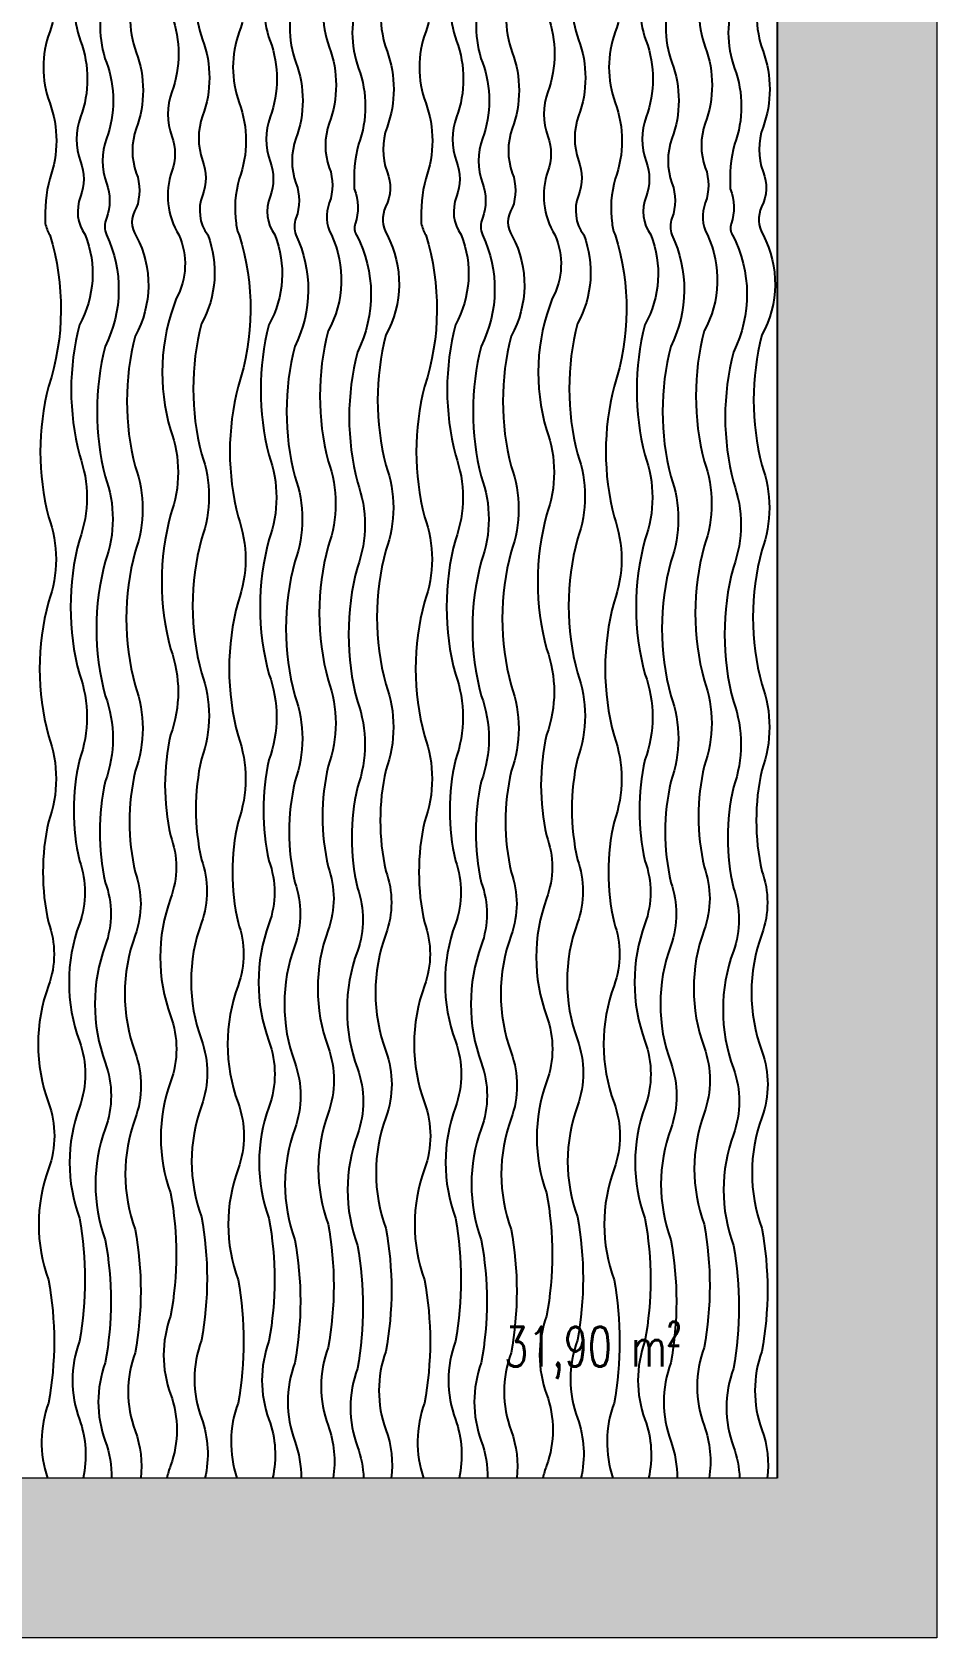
# Model space of a CAD drawing. Header units: metres. Extents: x -442 to 316, y -503 to 125.
# Drawn here: x -20.5 to -18.232, y -20.13 to -16.108 of the extents above; entities that cross this region are included whole.
import ezdxf

# ---------------------------------------------------------------- set-up
doc = ezdxf.new("R2010")
doc.units = ezdxf.units.M
doc.layers.add('FLOATING-WINDOWS', color=2, linetype='Continuous', plot=False)
for name, color, linetype in [('popis', 6, 'Continuous'), ('SRAFA', 251, 'Continuous'), ('ZDIVO', 1, 'Continuous')]:
    doc.layers.add(name, color=color, linetype=linetype)
doc.styles.add('ROMANS', font='romans.shx', dxfattribs={"width": 0.7})

msp = doc.modelspace()

# ---------------------------------------------------------------- hatches: boundary and pattern name
at = {"layer": 'SRAFA', "linetype": 'Continuous', "lineweight": 0}
msp.add_hatch(color=256, dxfattribs=at).paths.add_polyline_path([(-23.53234, -7.535777), (-23.53234, -7.935777), (-25.180584, -7.935777), (-25.180584, -8.035777), (-23.53234, -8.035777), (-23.53234, -8.635777), (-23.53234, -10.315777), (-24.13234, -10.315777), (-24.13234, -10.615777), (-18.63234, -10.615777), (-18.63234, -19.730238), (-22.28234, -19.730238), (-23.176403, -16.659124), (-23.560907, -16.769383), (-22.583758, -20.130238), (-18.23234, -20.130238), (-18.23234, -10.315777), (-23.23234, -10.315777), (-23.23234, -7.535777)])

# ---------------------------------------------------------------- linework, layer by layer
at = {"layer": 'FLOATING-WINDOWS', "linetype": 'Continuous', "lineweight": 0, "flags": 128}
msp.add_lwpolyline([(-25.738807, -9.515582), (-23.53234, -9.515582), (-23.53234, -10.315777), (-24.13234, -10.315777), (-24.13234, -10.615777), (-18.63234, -10.615777), (-18.63234, -19.730238), (-22.28234, -19.730238), (-23.176403, -16.659124), (-23.406579, -16.724055), (-24.19839, -13.917132, 0.46797345), (-25.123326, -13.437702), (-25.584384, -10.615777), (-25.559053, -10.615777), (-25.738807, -9.515582)], format="xyb", close=True, dxfattribs=at)
at = {"layer": 'FLOATING-WINDOWS', "linetype": 'Continuous', "lineweight": 0}
msp.add_lwpolyline([(-22.13234, -10.615777), (-18.63234, -10.615777), (-18.63234, -19.730238), (-22.13234, -19.730238)], close=True, dxfattribs=at)
at = {"layer": 'SRAFA', "linetype": 'Continuous', "flags": 128}
for points in [[(-20.456047, -11.870645, -0.1768325), (-20.456047, -12.085535, 0.11028975), (-20.456047, -12.338412, -0.1768325), (-20.456047, -12.496129, 0.1768325), (-20.456047, -12.789879, -0.1768325), (-20.456047, -12.955483, 0.1768325), (-20.456047, -13.233387, -0.0913995), (-20.456047, -13.541948, 0.1768325), (-20.456047, -13.737842, -0.1768325), (-20.456047, -13.916398, 0.1768325), (-20.456047, -14.089757, -0.15410988), (-20.456047, -14.402307, 0.1768325), (-20.456047, -14.58284, -0.1768325), (-20.456047, -14.718002, 0.1768325), (-20.456047, -14.931258, -0.1768325), (-20.456047, -15.296511, 0.1768325), (-20.456047, -15.454871, -0.1768325), (-20.456047, -15.737657, 0.1768325), (-20.456047, -15.926052, -0.1768325), (-20.456047, -16.106744, 0.1768325), (-20.456047, -16.284765, -0.1768325), (-20.456047, -16.474797, 0.0773221), (-20.467097, -16.586685, 0.08286002), (-20.456047, -16.615777, -0.0587582)], [(-20.150099, -11.867609, 0.11028975), (-20.150099, -12.120486, -0.1768325), (-20.150099, -12.278203, 0.1768325), (-20.150099, -12.571953, -0.1768325), (-20.150099, -12.737557, 0.1768325), (-20.150099, -13.015461, -0.0913995), (-20.150099, -13.324022, 0.1768325), (-20.150099, -13.519916, -0.1768325), (-20.150099, -13.698472, 0.1768325), (-20.150099, -13.871831, -0.15410988), (-20.150099, -14.184381, 0.1768325), (-20.150099, -14.364914, -0.1768325), (-20.150099, -14.500076, 0.1768325), (-20.150099, -14.713332, -0.1768325), (-20.150099, -15.078585, 0.1768325), (-20.150099, -15.236945, -0.1768325), (-20.150099, -15.519731, 0.1768325), (-20.150099, -15.708126, -0.1768325), (-20.150099, -15.888818, 0.1768325), (-20.150099, -16.066839, -0.1768325), (-20.150099, -16.256871, 0.1768325), (-20.150099, -16.368759, -0.1768325), (-20.150099, -16.456308, 0.22054268), (-20.132573, -16.615777, 5.65506899)], [(-19.980994, -11.870645, -0.1768325), (-19.980994, -12.085535, 0.11028975), (-19.980994, -12.338412, -0.1768325), (-19.980994, -12.496129, 0.1768325), (-19.980994, -12.789879, -0.1768325), (-19.980994, -12.955483, 0.1768325), (-19.980994, -13.233387, -0.0913995), (-19.980994, -13.541948, 0.1768325), (-19.980994, -13.737842, -0.1768325), (-19.980994, -13.916398, 0.1768325), (-19.980994, -14.089757, -0.15410988), (-19.980994, -14.402307, 0.1768325), (-19.980994, -14.58284, -0.1768325), (-19.980994, -14.718002, 0.1768325), (-19.980994, -14.931258, -0.1768325), (-19.980994, -15.296511, 0.1768325), (-19.980994, -15.454871, -0.1768325), (-19.980994, -15.737657, 0.1768325), (-19.980994, -15.926052, -0.1768325), (-19.980994, -16.106744, 0.1768325), (-19.980994, -16.284765, -0.1768325), (-19.980994, -16.474797, 0.10914305), (-19.988514, -16.586685, 0.11412488), (-19.980397, -16.617711, -0.0587582)], [(-19.513622, -11.870645, -0.1768325), (-19.513622, -12.085535, 0.11028975), (-19.513622, -12.338412, -0.1768325), (-19.513622, -12.496129, 0.1768325), (-19.513622, -12.789879, -0.1768325), (-19.513622, -12.955483, 0.1768325), (-19.513622, -13.233387, -0.0913995), (-19.513622, -13.541948, 0.1768325), (-19.513622, -13.737842, -0.1768325), (-19.513622, -13.916398, 0.1768325), (-19.513622, -14.089757, -0.15410988), (-19.513622, -14.402307, 0.1768325), (-19.513622, -14.58284, -0.1768325), (-19.513622, -14.718002, 0.1768325), (-19.513622, -14.931258, -0.1768325), (-19.513622, -15.296511, 0.1768325), (-19.513622, -15.454871, -0.1768325), (-19.513622, -15.737657, 0.1768325), (-19.513622, -15.926052, -0.1768325), (-19.513622, -16.106744, 0.1768325), (-19.513622, -16.284765, -0.1768325), (-19.513622, -16.474797, 0.0773221), (-19.524672, -16.586685, 0.08286002), (-19.513622, -16.615777, -0.0587582)], [(-19.207674, -11.867609, 0.11028975), (-19.207674, -12.120486, -0.1768325), (-19.207674, -12.278203, 0.1768325), (-19.207674, -12.571953, -0.1768325), (-19.207674, -12.737557, 0.1768325), (-19.207674, -13.015461, -0.0913995), (-19.207674, -13.324022, 0.1768325), (-19.207674, -13.519916, -0.1768325), (-19.207674, -13.698472, 0.1768325), (-19.207674, -13.871831, -0.15410988), (-19.207674, -14.184381, 0.1768325), (-19.207674, -14.364914, -0.1768325), (-19.207674, -14.500076, 0.1768325), (-19.207674, -14.713332, -0.1768325), (-19.207674, -15.078585, 0.1768325), (-19.207674, -15.236945, -0.1768325), (-19.207674, -15.519731, 0.1768325), (-19.207674, -15.708126, -0.1768325), (-19.207674, -15.888818, 0.1768325), (-19.207674, -16.066839, -0.1768325), (-19.207674, -16.256871, 0.1768325), (-19.207674, -16.368759, -0.1768325), (-19.207674, -16.456308, 0.22054268), (-19.190147, -16.615777, 5.65506899)], [(-19.038569, -11.870645, -0.1768325), (-19.038569, -12.085535, 0.11028975), (-19.038569, -12.338412, -0.1768325), (-19.038569, -12.496129, 0.1768325), (-19.038569, -12.789879, -0.1768325), (-19.038569, -12.955483, 0.1768325), (-19.038569, -13.233387, -0.0913995), (-19.038569, -13.541948, 0.1768325), (-19.038569, -13.737842, -0.1768325), (-19.038569, -13.916398, 0.1768325), (-19.038569, -14.089757, -0.15410988), (-19.038569, -14.402307, 0.1768325), (-19.038569, -14.58284, -0.1768325), (-19.038569, -14.718002, 0.1768325), (-19.038569, -14.931258, -0.1768325), (-19.038569, -15.296511, 0.1768325), (-19.038569, -15.454871, -0.1768325), (-19.038569, -15.737657, 0.1768325), (-19.038569, -15.926052, -0.1768325), (-19.038569, -16.106744, 0.1768325), (-19.038569, -16.284765, -0.1768325), (-19.038569, -16.474797, 0.10914305), (-19.046088, -16.586685, 0.11412488), (-19.037971, -16.617711, -0.0587582)], [(-20.37866, -11.930694, 0.11028975), (-20.37866, -12.183571, -0.1768325), (-20.37866, -12.341287, 0.1768325), (-20.37866, -12.635038, -0.1768325), (-20.37866, -12.800642, 0.1768325), (-20.37866, -13.078545, -0.0913995), (-20.37866, -13.387107, 0.1768325), (-20.37866, -13.583001, -0.1768325), (-20.37866, -13.761557, 0.1768325), (-20.37866, -13.934915, -0.15410988), (-20.37866, -14.247466, 0.1768325), (-20.37866, -14.427999, -0.1768325), (-20.37866, -14.563161, 0.1768325), (-20.37866, -14.776417, -0.1768325), (-20.37866, -15.141669, 0.1768325), (-20.37866, -15.30003, -0.1768325), (-20.37866, -15.582815, 0.1768325), (-20.37866, -15.771211, -0.1768325), (-20.37866, -15.951902, 0.1768325), (-20.37866, -16.129924, -0.1768325), (-20.37866, -16.319956, 0.1768325), (-20.37866, -16.431843, -0.1768325), (-20.37866, -16.519393, 0.25763467), (-20.366929, -16.615777)], [(-20.072712, -11.927826, 0.11028975), (-20.072712, -12.180703, -0.1768325), (-20.072712, -12.338419, 0.1768325), (-20.072712, -12.63217, -0.1768325), (-20.072712, -12.797774, 0.1768325), (-20.072712, -13.075677, -0.0913995), (-20.072712, -13.384239, 0.1768325), (-20.072712, -13.580133, -0.1768325), (-20.072712, -13.758689, 0.1768325), (-20.072712, -13.932047, -0.15410988), (-20.072712, -14.244598, 0.1768325), (-20.072712, -14.425131, -0.1768325), (-20.072712, -14.560293, 0.1768325), (-20.072712, -14.773549, -0.1768325), (-20.072712, -15.138801, 0.1768325), (-20.072712, -15.297162, -0.1768325), (-20.072712, -15.579947, 0.1768325), (-20.072712, -15.768343, -0.1768325), (-20.072712, -15.949034, 0.1768325), (-20.072712, -16.127056, -0.1768325), (-20.072712, -16.317088, 0.1768325), (-20.072712, -16.428975, -0.1768325), (-20.072712, -16.516525, 0.26246864), (-20.059868, -16.615777)], [(-19.903608, -11.930694, 0.11028975), (-19.903608, -12.183571, -0.1768325), (-19.903608, -12.341287, 0.1768325), (-19.903608, -12.635038, -0.1768325), (-19.903608, -12.800642, 0.1768325), (-19.903608, -13.078545, -0.0913995), (-19.903608, -13.387107, 0.1768325), (-19.903608, -13.583001, -0.1768325), (-19.903608, -13.761557, 0.1768325), (-19.903608, -13.934915, -0.15410988), (-19.903608, -14.247466, 0.1768325), (-19.903608, -14.427999, -0.1768325), (-19.903608, -14.563161, 0.1768325), (-19.903608, -14.776417, -0.1768325), (-19.903608, -15.141669, 0.1768325), (-19.903608, -15.30003, -0.1768325), (-19.903608, -15.582815, 0.1768325), (-19.903608, -15.771211, -0.1768325), (-19.903608, -15.951902, 0.1768325), (-19.903608, -16.129924, -0.1768325), (-19.903608, -16.319956, 0.1768325), (-19.903608, -16.431843, -0.1768325), (-19.903608, -16.519393, 0.25763467), (-19.891877, -16.615777)], [(-19.755218, -11.946134, 0.11028975), (-19.755218, -12.199011, -0.1768325), (-19.755218, -12.356727, 0.1768325), (-19.755218, -12.650478, -0.1768325), (-19.755218, -12.816082, 0.1768325), (-19.755218, -13.093985, -0.0913995), (-19.755218, -13.402546, 0.1768325), (-19.755218, -13.598441, -0.1768325), (-19.755218, -13.776996, 0.1768325), (-19.755218, -13.950355, -0.15410988), (-19.755218, -14.262906, 0.1768325), (-19.755218, -14.443439, -0.1768325), (-19.755218, -14.578601, 0.1768325), (-19.755218, -14.791856, -0.1768325), (-19.755218, -15.157109, 0.1768325), (-19.755218, -15.31547, -0.1768325), (-19.755218, -15.598255, 0.1768325), (-19.755218, -15.78665, -0.1768325), (-19.755218, -15.967342, 0.1768325), (-19.755218, -16.145364, -0.1768325), (-19.755218, -16.335396, 0.1768325), (-19.755218, -16.447283, -0.1768325), (-19.755218, -16.534832, 0.21873872), (-19.750155, -16.615777)], [(-19.436235, -11.930694, 0.11028975), (-19.436235, -12.183571, -0.1768325), (-19.436235, -12.341287, 0.1768325), (-19.436235, -12.635038, -0.1768325), (-19.436235, -12.800642, 0.1768325), (-19.436235, -13.078545, -0.0913995), (-19.436235, -13.387107, 0.1768325), (-19.436235, -13.583001, -0.1768325), (-19.436235, -13.761557, 0.1768325), (-19.436235, -13.934915, -0.15410988), (-19.436235, -14.247466, 0.1768325), (-19.436235, -14.427999, -0.1768325), (-19.436235, -14.563161, 0.1768325), (-19.436235, -14.776417, -0.1768325), (-19.436235, -15.141669, 0.1768325), (-19.436235, -15.30003, -0.1768325), (-19.436235, -15.582815, 0.1768325), (-19.436235, -15.771211, -0.1768325), (-19.436235, -15.951902, 0.1768325), (-19.436235, -16.129924, -0.1768325), (-19.436235, -16.319956, 0.1768325), (-19.436235, -16.431843, -0.1768325), (-19.436235, -16.519393, 0.25763467), (-19.424504, -16.615777)], [(-19.130286, -11.927826, 0.11028975), (-19.130286, -12.180703, -0.1768325), (-19.130286, -12.338419, 0.1768325), (-19.130286, -12.63217, -0.1768325), (-19.130286, -12.797774, 0.1768325), (-19.130286, -13.075677, -0.0913995), (-19.130286, -13.384239, 0.1768325), (-19.130286, -13.580133, -0.1768325), (-19.130286, -13.758689, 0.1768325), (-19.130286, -13.932047, -0.15410988), (-19.130286, -14.244598, 0.1768325), (-19.130286, -14.425131, -0.1768325), (-19.130286, -14.560293, 0.1768325), (-19.130286, -14.773549, -0.1768325), (-19.130286, -15.138801, 0.1768325), (-19.130286, -15.297162, -0.1768325), (-19.130286, -15.579947, 0.1768325), (-19.130286, -15.768343, -0.1768325), (-19.130286, -15.949034, 0.1768325), (-19.130286, -16.127056, -0.1768325), (-19.130286, -16.317088, 0.1768325), (-19.130286, -16.428975, -0.1768325), (-19.130286, -16.516525, 0.26246864), (-19.117443, -16.615777)], [(-18.961183, -11.930694, 0.11028975), (-18.961183, -12.183571, -0.1768325), (-18.961183, -12.341287, 0.1768325), (-18.961183, -12.635038, -0.1768325), (-18.961183, -12.800642, 0.1768325), (-18.961183, -13.078545, -0.0913995), (-18.961183, -13.387107, 0.1768325), (-18.961183, -13.583001, -0.1768325), (-18.961183, -13.761557, 0.1768325), (-18.961183, -13.934915, -0.15410988), (-18.961183, -14.247466, 0.1768325), (-18.961183, -14.427999, -0.1768325), (-18.961183, -14.563161, 0.1768325), (-18.961183, -14.776417, -0.1768325), (-18.961183, -15.141669, 0.1768325), (-18.961183, -15.30003, -0.1768325), (-18.961183, -15.582815, 0.1768325), (-18.961183, -15.771211, -0.1768325), (-18.961183, -15.951902, 0.1768325), (-18.961183, -16.129924, -0.1768325), (-18.961183, -16.319956, 0.1768325), (-18.961183, -16.431843, -0.1768325), (-18.961183, -16.519393, 0.25763467), (-18.949452, -16.615777)], [(-18.812793, -11.946134, 0.11028975), (-18.812793, -12.199011, -0.1768325), (-18.812793, -12.356727, 0.1768325), (-18.812793, -12.650478, -0.1768325), (-18.812793, -12.816082, 0.1768325), (-18.812793, -13.093985, -0.0913995), (-18.812793, -13.402546, 0.1768325), (-18.812793, -13.598441, -0.1768325), (-18.812793, -13.776996, 0.1768325), (-18.812793, -13.950355, -0.15410988), (-18.812793, -14.262906, 0.1768325), (-18.812793, -14.443439, -0.1768325), (-18.812793, -14.578601, 0.1768325), (-18.812793, -14.791856, -0.1768325), (-18.812793, -15.157109, 0.1768325), (-18.812793, -15.31547, -0.1768325), (-18.812793, -15.598255, 0.1768325), (-18.812793, -15.78665, -0.1768325), (-18.812793, -15.967342, 0.1768325), (-18.812793, -16.145364, -0.1768325), (-18.812793, -16.335396, 0.1768325), (-18.812793, -16.447283, -0.1768325), (-18.812793, -16.534832, 0.21873872), (-18.807729, -16.615777)], [(-20.313824, -11.984869, 0.11028975), (-20.313824, -12.237746, -0.1768325), (-20.313824, -12.395462, 0.1768325), (-20.313824, -12.689213, -0.1768325), (-20.313824, -12.854817, 0.1768325), (-20.313824, -13.13272, -0.0913995), (-20.313824, -13.441282, 0.1768325), (-20.313824, -13.637176, -0.1768325), (-20.313824, -13.815732, 0.1768325), (-20.313824, -13.98909, -0.15410988), (-20.313824, -14.301641, 0.1768325), (-20.313824, -14.482174, -0.1768325), (-20.313824, -14.617336, 0.1768325), (-20.313824, -14.830592, -0.1768325), (-20.313824, -15.195844, 0.1768325), (-20.313824, -15.354205, -0.1768325), (-20.313824, -15.63699, 0.1768325), (-20.313824, -15.825386, -0.1768325), (-20.313824, -16.006077, 0.1768325), (-20.313824, -16.184099, -0.1768325), (-20.313824, -16.374131, 0.1768325), (-20.313824, -16.486018, -0.1768325), (-20.313824, -16.573567, 0.19610001), (-20.313824, -16.615777, 5.65506899)], [(-20.23895, -11.959368, 0.11028975), (-20.23895, -12.212245, -0.1768325), (-20.23895, -12.369962, 0.1768325), (-20.23895, -12.663712, -0.1768325), (-20.23895, -12.829316, 0.1768325), (-20.23895, -13.10722, -0.0913995), (-20.23895, -13.415781, 0.1768325), (-20.23895, -13.611675, -0.1768325), (-20.23895, -13.790231, 0.1768325), (-20.23895, -13.96359, -0.15410988), (-20.23895, -14.27614, 0.1768325), (-20.23895, -14.456673, -0.1768325), (-20.23895, -14.591835, 0.1768325), (-20.23895, -14.805091, -0.1768325), (-20.23895, -15.170344, 0.1768325), (-20.23895, -15.328704, -0.1768325), (-20.23895, -15.61149, 0.1768325), (-20.23895, -15.799885, -0.1768325), (-20.23895, -15.980577, 0.1768325), (-20.23895, -16.158598, -0.1768325), (-20.23895, -16.34863, 0.1768325), (-20.23895, -16.460518, -0.1768325), (-20.23895, -16.548067, 0.31345184), (-20.23895, -16.618819, 5.65506899)], [(-19.838771, -11.984869, 0.11028975), (-19.838771, -12.237746, -0.1768325), (-19.838771, -12.395462, 0.1768325), (-19.838771, -12.689213, -0.1768325), (-19.838771, -12.854817, 0.1768325), (-19.838771, -13.13272, -0.0913995), (-19.838771, -13.441282, 0.1768325), (-19.838771, -13.637176, -0.1768325), (-19.838771, -13.815732, 0.1768325), (-19.838771, -13.98909, -0.15410988), (-19.838771, -14.301641, 0.1768325), (-19.838771, -14.482174, -0.1768325), (-19.838771, -14.617336, 0.1768325), (-19.838771, -14.830592, -0.1768325), (-19.838771, -15.195844, 0.1768325), (-19.838771, -15.354205, -0.1768325), (-19.838771, -15.63699, 0.1768325), (-19.838771, -15.825386, -0.1768325), (-19.838771, -16.006077, 0.1768325), (-19.838771, -16.184099, -0.1768325), (-19.838771, -16.374131, 0.1768325), (-19.838771, -16.486018, -0.1768325), (-19.838771, -16.573567, 0.17690161), (-19.838771, -16.615777, 5.65506899)], [(-19.61053, -11.956325, 0.11028975), (-19.61053, -12.209203, -0.1768325), (-19.61053, -12.366919, 0.1768325), (-19.61053, -12.660669, -0.1768325), (-19.61053, -12.826274, 0.1768325), (-19.61053, -13.104177, -0.0913995), (-19.61053, -13.412738, 0.1768325), (-19.61053, -13.608633, -0.1768325), (-19.61053, -13.787188, 0.1768325), (-19.61053, -13.960547, -0.15410988), (-19.61053, -14.273098, 0.1768325), (-19.61053, -14.45363, -0.1768325), (-19.61053, -14.588792, 0.1768325), (-19.61053, -14.802048, -0.1768325), (-19.61053, -15.167301, 0.1768325), (-19.61053, -15.325662, -0.1768325), (-19.61053, -15.608447, 0.1768325), (-19.61053, -15.796842, -0.1768325), (-19.61053, -15.977534, 0.1768325), (-19.61053, -16.155556, -0.1768325), (-19.61053, -16.345588, 0.1768325), (-19.61053, -16.457475, -0.21510528), (-19.614019, -16.545024, 0.2494926), (-19.61053, -16.615777, 5.65506899)], [(-19.371398, -11.984869, 0.11028975), (-19.371398, -12.237746, -0.1768325), (-19.371398, -12.395462, 0.1768325), (-19.371398, -12.689213, -0.1768325), (-19.371398, -12.854817, 0.1768325), (-19.371398, -13.13272, -0.0913995), (-19.371398, -13.441282, 0.1768325), (-19.371398, -13.637176, -0.1768325), (-19.371398, -13.815732, 0.1768325), (-19.371398, -13.98909, -0.15410988), (-19.371398, -14.301641, 0.1768325), (-19.371398, -14.482174, -0.1768325), (-19.371398, -14.617336, 0.1768325), (-19.371398, -14.830592, -0.1768325), (-19.371398, -15.195844, 0.1768325), (-19.371398, -15.354205, -0.1768325), (-19.371398, -15.63699, 0.1768325), (-19.371398, -15.825386, -0.1768325), (-19.371398, -16.006077, 0.1768325), (-19.371398, -16.184099, -0.1768325), (-19.371398, -16.374131, 0.1768325), (-19.371398, -16.486018, -0.1768325), (-19.371398, -16.573567, 0.19610001), (-19.371398, -16.615777, 5.65506899)], [(-19.296525, -11.959368, 0.11028975), (-19.296525, -12.212245, -0.1768325), (-19.296525, -12.369962, 0.1768325), (-19.296525, -12.663712, -0.1768325), (-19.296525, -12.829316, 0.1768325), (-19.296525, -13.10722, -0.0913995), (-19.296525, -13.415781, 0.1768325), (-19.296525, -13.611675, -0.1768325), (-19.296525, -13.790231, 0.1768325), (-19.296525, -13.96359, -0.15410988), (-19.296525, -14.27614, 0.1768325), (-19.296525, -14.456673, -0.1768325), (-19.296525, -14.591835, 0.1768325), (-19.296525, -14.805091, -0.1768325), (-19.296525, -15.170344, 0.1768325), (-19.296525, -15.328704, -0.1768325), (-19.296525, -15.61149, 0.1768325), (-19.296525, -15.799885, -0.1768325), (-19.296525, -15.980577, 0.1768325), (-19.296525, -16.158598, -0.1768325), (-19.296525, -16.34863, 0.1768325), (-19.296525, -16.460518, -0.1768325), (-19.296525, -16.548067, 0.31345184), (-19.296525, -16.618819, 5.65506899)], [(-18.896346, -11.984869, 0.11028975), (-18.896346, -12.237746, -0.1768325), (-18.896346, -12.395462, 0.1768325), (-18.896346, -12.689213, -0.1768325), (-18.896346, -12.854817, 0.1768325), (-18.896346, -13.13272, -0.0913995), (-18.896346, -13.441282, 0.1768325), (-18.896346, -13.637176, -0.1768325), (-18.896346, -13.815732, 0.1768325), (-18.896346, -13.98909, -0.15410988), (-18.896346, -14.301641, 0.1768325), (-18.896346, -14.482174, -0.1768325), (-18.896346, -14.617336, 0.1768325), (-18.896346, -14.830592, -0.1768325), (-18.896346, -15.195844, 0.1768325), (-18.896346, -15.354205, -0.1768325), (-18.896346, -15.63699, 0.1768325), (-18.896346, -15.825386, -0.1768325), (-18.896346, -16.006077, 0.1768325), (-18.896346, -16.184099, -0.1768325), (-18.896346, -16.374131, 0.1768325), (-18.896346, -16.486018, -0.1768325), (-18.896346, -16.573567, 0.17690161), (-18.896346, -16.615777, 5.65506899)], [(-18.668104, -11.956325, 0.11028975), (-18.668104, -12.209203, -0.1768325), (-18.668104, -12.366919, 0.1768325), (-18.668104, -12.660669, -0.1768325), (-18.668104, -12.826274, 0.1768325), (-18.668104, -13.104177, -0.0913995), (-18.668104, -13.412738, 0.1768325), (-18.668104, -13.608633, -0.1768325), (-18.668104, -13.787188, 0.1768325), (-18.668104, -13.960547, -0.15410988), (-18.668104, -14.273098, 0.1768325), (-18.668104, -14.45363, -0.1768325), (-18.668104, -14.588792, 0.1768325), (-18.668104, -14.802048, -0.1768325), (-18.668104, -15.167301, 0.1768325), (-18.668104, -15.325662, -0.1768325), (-18.668104, -15.608447, 0.1768325), (-18.668104, -15.796842, -0.1768325), (-18.668104, -15.977534, 0.1768325), (-18.668104, -16.155556, -0.1768325), (-18.668104, -16.345588, 0.1768325), (-18.668104, -16.457475, -0.21510528), (-18.671593, -16.545024, 0.2494926), (-18.668104, -16.615777, 5.65506899)], [(-19.681855, -11.999141, 0.11028975), (-19.681855, -12.252019, -0.1768325), (-19.681855, -12.409735, 0.1768325), (-19.681855, -12.703485, -0.1768325), (-19.681855, -12.86909, 0.1768325), (-19.681855, -13.146993, -0.0913995), (-19.681855, -13.455554, 0.1768325), (-19.681855, -13.651449, -0.1768325), (-19.681855, -13.830004, 0.1768325), (-19.681855, -14.003363, -0.15410988), (-19.681855, -14.315914, 0.1768325), (-19.681855, -14.496446, -0.1768325), (-19.681855, -14.631608, 0.1768325), (-19.681855, -14.844864, -0.1768325), (-19.681855, -15.210117, 0.1768325), (-19.681855, -15.368478, -0.1768325), (-19.681855, -15.651263, 0.1768325), (-19.681855, -15.839658, -0.1768325), (-19.681855, -16.02035, 0.1768325), (-19.681855, -16.198372, -0.1768325), (-19.681855, -16.388404, 0.07921408), (-19.692695, -16.500291, -0.18143638), (-19.690642, -16.58784, 0.23448804), (-19.686749, -16.615777, 0.06957736)], [(-18.73943, -11.999141, 0.11028975), (-18.73943, -12.252019, -0.1768325), (-18.73943, -12.409735, 0.1768325), (-18.73943, -12.703485, -0.1768325), (-18.73943, -12.86909, 0.1768325), (-18.73943, -13.146993, -0.0913995), (-18.73943, -13.455554, 0.1768325), (-18.73943, -13.651449, -0.1768325), (-18.73943, -13.830004, 0.1768325), (-18.73943, -14.003363, -0.15410988), (-18.73943, -14.315914, 0.1768325), (-18.73943, -14.496446, -0.1768325), (-18.73943, -14.631608, 0.1768325), (-18.73943, -14.844864, -0.1768325), (-18.73943, -15.210117, 0.1768325), (-18.73943, -15.368478, -0.1768325), (-18.73943, -15.651263, 0.1768325), (-18.73943, -15.839658, -0.1768325), (-18.73943, -16.02035, 0.1768325), (-18.73943, -16.198372, -0.1768325), (-18.73943, -16.388404, 0.07921408), (-18.75027, -16.500291, -0.18143638), (-18.748217, -16.58784, 0.23448804), (-18.744324, -16.615777, 0.06957736)], [(-20.456047, -16.615777), (-20.456047, -16.615777, -0.15592875), (-20.459092, -16.99547, 0.12559297), (-20.459092, -17.321782, -0.1768325), (-20.459092, -17.5347, 0.13179204), (-20.459092, -17.870645, -0.1768325), (-20.459092, -18.085535, 0.11028975), (-20.459092, -18.338412, -0.1768325), (-20.459092, -18.496129, 0.1768325), (-20.459092, -18.789879, -0.1768325), (-20.459092, -18.955483, 0.1768325), (-20.459092, -19.233387, -0.0913995), (-20.459092, -19.541948, 0.16957046), (-20.461747, -19.730238, 0.16957046)], [(-20.366929, -16.615777, -0.22434616), (-20.381705, -16.840628, 0.12559297), (-20.381705, -17.166941, -0.1768325), (-20.381705, -17.379859, 0.13179204), (-20.381705, -17.715804, -0.1768325), (-20.381705, -17.930694, 0.11028975), (-20.381705, -18.183571, -0.1768325), (-20.381705, -18.341287, 0.1768325), (-20.381705, -18.635038, -0.1768325), (-20.381705, -18.800642, 0.1768325), (-20.381705, -19.078545, -0.0913995), (-20.381705, -19.387107, 0.1768325), (-20.381705, -19.583001, -0.14463762), (-20.372452, -19.730238, -0.14463762)], [(-20.313824, -16.615777), (-20.313824, -16.615777, -0.23018048), (-20.316868, -16.894803, 0.12559297), (-20.316868, -17.221116, -0.1768325), (-20.316868, -17.434033, 0.13179204), (-20.316868, -17.769979, -0.1768325), (-20.316868, -17.984869, 0.11028975), (-20.316868, -18.237746, -0.1768325), (-20.316868, -18.395462, 0.1768325), (-20.316868, -18.689213, -0.1768325), (-20.316868, -18.854817, 0.1768325), (-20.316868, -19.13272, -0.0913995), (-20.316868, -19.441282, 0.1768325), (-20.316868, -19.637176, -0.09139929), (-20.301109, -19.730238, -0.09139929)], [(-20.23895, -16.618819), (-20.23895, -16.618819, -0.25260046), (-20.241995, -16.869303, 0.12559297), (-20.241995, -17.195615, -0.1768325), (-20.241995, -17.408533, 0.13179204), (-20.241995, -17.744478, -0.1768325), (-20.241995, -17.959368, 0.11028975), (-20.241995, -18.212245, -0.1768325), (-20.241995, -18.369962, 0.1768325), (-20.241995, -18.663712, -0.1768325), (-20.241995, -18.829316, 0.1768325), (-20.241995, -19.10722, -0.0913995), (-20.241995, -19.415781, 0.1768325), (-20.241995, -19.611675, -0.11621309), (-20.22786, -19.730238, -0.11621309)], [(-20.132573, -16.615777), (-20.132573, -16.615777, -0.23405102), (-20.138769, -16.775193, 0.16783327), (-20.153144, -17.103856, -0.1768325), (-20.153144, -17.316774, 0.13179204), (-20.153144, -17.652719, -0.1768325), (-20.153144, -17.867609, 0.11028975), (-20.153144, -18.120486, -0.1768325), (-20.153144, -18.278203, 0.1768325), (-20.153144, -18.571953, -0.1768325), (-20.153144, -18.737557, 0.1768325), (-20.153144, -19.015461, -0.0913995), (-20.153144, -19.324022, 0.1768325), (-20.153144, -19.519916, -0.1768325), (-20.153144, -19.698472, 0.03277153), (-20.162434, -19.730238, 0.03277153)], [(-20.059868, -16.615777, -0.22128567), (-20.075756, -16.837761, 0.12559297), (-20.075756, -17.164073, -0.1768325), (-20.075756, -17.376991, 0.13179204), (-20.075756, -17.712936, -0.1768325), (-20.075756, -17.927826, 0.11028975), (-20.075756, -18.180703, -0.1768325), (-20.075756, -18.338419, 0.1768325), (-20.075756, -18.63217, -0.1768325), (-20.075756, -18.797774, 0.1768325), (-20.075756, -19.075677, -0.0913995), (-20.075756, -19.384239, 0.1768325), (-20.075756, -19.580133, -0.14752671), (-20.067175, -19.730238, -0.14752671)], [(-19.980994, -16.615777), (-19.980994, -16.615777, -0.15592875), (-19.984039, -16.99547, 0.12559297), (-19.984039, -17.321782, -0.1768325), (-19.984039, -17.5347, 0.13179204), (-19.984039, -17.870645, -0.1768325), (-19.984039, -18.085535, 0.11028975), (-19.984039, -18.338412, -0.1768325), (-19.984039, -18.496129, 0.1768325), (-19.984039, -18.789879, -0.1768325), (-19.984039, -18.955483, 0.1768325), (-19.984039, -19.233387, -0.0913995), (-19.984039, -19.541948, 0.16957046), (-19.986695, -19.730238, 0.16957046)], [(-19.891877, -16.615777, -0.22434616), (-19.906653, -16.840628, 0.12559297), (-19.906653, -17.166941, -0.1768325), (-19.906653, -17.379859, 0.13179204), (-19.906653, -17.715804, -0.1768325), (-19.906653, -17.930694, 0.11028975), (-19.906653, -18.183571, -0.1768325), (-19.906653, -18.341287, 0.1768325), (-19.906653, -18.635038, -0.1768325), (-19.906653, -18.800642, 0.1768325), (-19.906653, -19.078545, -0.0913995), (-19.906653, -19.387107, 0.1768325), (-19.906653, -19.583001, -0.14463762), (-19.8974, -19.730238, -0.14463762)], [(-19.838771, -16.615777), (-19.838771, -16.615777, -0.23018048), (-19.841816, -16.894803, 0.12559297), (-19.841816, -17.221116, -0.1768325), (-19.841816, -17.434033, 0.13179204), (-19.841816, -17.769979, -0.1768325), (-19.841816, -17.984869, 0.11028975), (-19.841816, -18.237746, -0.1768325), (-19.841816, -18.395462, 0.1768325), (-19.841816, -18.689213, -0.1768325), (-19.841816, -18.854817, 0.1768325), (-19.841816, -19.13272, -0.0913995), (-19.841816, -19.441282, 0.1768325), (-19.841816, -19.637176, -0.09139929), (-19.826056, -19.730238, -0.09139929)], [(-19.750155, -16.615777, -0.24115448), (-19.758263, -16.856068, 0.12559297), (-19.758263, -17.182381, -0.1768325), (-19.758263, -17.395298, 0.13179204), (-19.758263, -17.731243, -0.1768325), (-19.758263, -17.946134, 0.11028975), (-19.758263, -18.199011, -0.1768325), (-19.758263, -18.356727, 0.1768325), (-19.758263, -18.650478, -0.1768325), (-19.758263, -18.816082, 0.1768325), (-19.758263, -19.093985, -0.0913995), (-19.758263, -19.402546, 0.1768325), (-19.758263, -19.598441, -0.12924022), (-19.745972, -19.730238, -0.12924022)], [(-19.686749, -16.615777), (-19.686749, -16.615777, -0.23844131), (-19.6849, -16.909076, 0.12559297), (-19.6849, -17.235389, -0.1768325), (-19.6849, -17.448306, 0.13179204), (-19.6849, -17.784251, -0.1768325), (-19.6849, -17.999141, 0.11028975), (-19.6849, -18.252019, -0.1768325), (-19.6849, -18.409735, 0.1768325), (-19.6849, -18.703485, -0.1768325), (-19.6849, -18.86909, 0.1768325), (-19.6849, -19.146993, -0.0913995), (-19.6849, -19.455554, 0.1768325), (-19.6849, -19.651449, -0.07759192), (-19.669324, -19.730238, -0.07759192)], [(-19.61053, -16.615777), (-19.61053, -16.615777, -0.25260046), (-19.613574, -16.86626, 0.12559297), (-19.613574, -17.192573, -0.1768325), (-19.613574, -17.40549, 0.13179204), (-19.613574, -17.741435, -0.1768325), (-19.613574, -17.956325, 0.11028975), (-19.613574, -18.209203, -0.1768325), (-19.613574, -18.366919, 0.1768325), (-19.613574, -18.660669, -0.1768325), (-19.613574, -18.826274, 0.1768325), (-19.613574, -19.104177, -0.0913995), (-19.613574, -19.412738, 0.1768325), (-19.613574, -19.608633, -0.11919665), (-19.599802, -19.730238, -0.11919665)], [(-19.513622, -16.615777), (-19.513622, -16.615777, -0.15592875), (-19.516666, -16.99547, 0.12559297), (-19.516666, -17.321782, -0.1768325), (-19.516666, -17.5347, 0.13179204), (-19.516666, -17.870645, -0.1768325), (-19.516666, -18.085535, 0.11028975), (-19.516666, -18.338412, -0.1768325), (-19.516666, -18.496129, 0.1768325), (-19.516666, -18.789879, -0.1768325), (-19.516666, -18.955483, 0.1768325), (-19.516666, -19.233387, -0.0913995), (-19.516666, -19.541948, 0.16957046), (-19.519322, -19.730238, 0.16957046)], [(-19.424504, -16.615777, -0.22434616), (-19.43928, -16.840628, 0.12559297), (-19.43928, -17.166941, -0.1768325), (-19.43928, -17.379859, 0.13179204), (-19.43928, -17.715804, -0.1768325), (-19.43928, -17.930694, 0.11028975), (-19.43928, -18.183571, -0.1768325), (-19.43928, -18.341287, 0.1768325), (-19.43928, -18.635038, -0.1768325), (-19.43928, -18.800642, 0.1768325), (-19.43928, -19.078545, -0.0913995), (-19.43928, -19.387107, 0.1768325), (-19.43928, -19.583001, -0.14463762), (-19.430027, -19.730238, -0.14463762)], [(-19.371398, -16.615777), (-19.371398, -16.615777, -0.23018048), (-19.374443, -16.894803, 0.12559297), (-19.374443, -17.221116, -0.1768325), (-19.374443, -17.434033, 0.13179204), (-19.374443, -17.769979, -0.1768325), (-19.374443, -17.984869, 0.11028975), (-19.374443, -18.237746, -0.1768325), (-19.374443, -18.395462, 0.1768325), (-19.374443, -18.689213, -0.1768325), (-19.374443, -18.854817, 0.1768325), (-19.374443, -19.13272, -0.0913995), (-19.374443, -19.441282, 0.1768325), (-19.374443, -19.637176, -0.09139929), (-19.358683, -19.730238, -0.09139929)], [(-19.296525, -16.618819), (-19.296525, -16.618819, -0.25260046), (-19.29957, -16.869303, 0.12559297), (-19.29957, -17.195615, -0.1768325), (-19.29957, -17.408533, 0.13179204), (-19.29957, -17.744478, -0.1768325), (-19.29957, -17.959368, 0.11028975), (-19.29957, -18.212245, -0.1768325), (-19.29957, -18.369962, 0.1768325), (-19.29957, -18.663712, -0.1768325), (-19.29957, -18.829316, 0.1768325), (-19.29957, -19.10722, -0.0913995), (-19.29957, -19.415781, 0.1768325), (-19.29957, -19.611675, -0.11621309), (-19.285435, -19.730238, -0.11621309)], [(-19.190147, -16.615777), (-19.190147, -16.615777, -0.23405102), (-19.196344, -16.775193, 0.16783327), (-19.210719, -17.103856, -0.1768325), (-19.210719, -17.316774, 0.13179204), (-19.210719, -17.652719, -0.1768325), (-19.210719, -17.867609, 0.11028975), (-19.210719, -18.120486, -0.1768325), (-19.210719, -18.278203, 0.1768325), (-19.210719, -18.571953, -0.1768325), (-19.210719, -18.737557, 0.1768325), (-19.210719, -19.015461, -0.0913995), (-19.210719, -19.324022, 0.1768325), (-19.210719, -19.519916, -0.1768325), (-19.210719, -19.698472, 0.03277153), (-19.220009, -19.730238, 0.03277153)], [(-19.117443, -16.615777, -0.22128567), (-19.133331, -16.837761, 0.12559297), (-19.133331, -17.164073, -0.1768325), (-19.133331, -17.376991, 0.13179204), (-19.133331, -17.712936, -0.1768325), (-19.133331, -17.927826, 0.11028975), (-19.133331, -18.180703, -0.1768325), (-19.133331, -18.338419, 0.1768325), (-19.133331, -18.63217, -0.1768325), (-19.133331, -18.797774, 0.1768325), (-19.133331, -19.075677, -0.0913995), (-19.133331, -19.384239, 0.1768325), (-19.133331, -19.580133, -0.14752671), (-19.12475, -19.730238, -0.14752671)], [(-19.038569, -16.615777), (-19.038569, -16.615777, -0.15592875), (-19.041614, -16.99547, 0.12559297), (-19.041614, -17.321782, -0.1768325), (-19.041614, -17.5347, 0.13179204), (-19.041614, -17.870645, -0.1768325), (-19.041614, -18.085535, 0.11028975), (-19.041614, -18.338412, -0.1768325), (-19.041614, -18.496129, 0.1768325), (-19.041614, -18.789879, -0.1768325), (-19.041614, -18.955483, 0.1768325), (-19.041614, -19.233387, -0.0913995), (-19.041614, -19.541948, 0.16957046), (-19.044269, -19.730238, 0.16957046)], [(-18.949452, -16.615777, -0.22434616), (-18.964228, -16.840628, 0.12559297), (-18.964228, -17.166941, -0.1768325), (-18.964228, -17.379859, 0.13179204), (-18.964228, -17.715804, -0.1768325), (-18.964228, -17.930694, 0.11028975), (-18.964228, -18.183571, -0.1768325), (-18.964228, -18.341287, 0.1768325), (-18.964228, -18.635038, -0.1768325), (-18.964228, -18.800642, 0.1768325), (-18.964228, -19.078545, -0.0913995), (-18.964228, -19.387107, 0.1768325), (-18.964228, -19.583001, -0.14463762), (-18.954974, -19.730238, -0.14463762)], [(-18.896346, -16.615777), (-18.896346, -16.615777, -0.23018048), (-18.899391, -16.894803, 0.12559297), (-18.899391, -17.221116, -0.1768325), (-18.899391, -17.434033, 0.13179204), (-18.899391, -17.769979, -0.1768325), (-18.899391, -17.984869, 0.11028975), (-18.899391, -18.237746, -0.1768325), (-18.899391, -18.395462, 0.1768325), (-18.899391, -18.689213, -0.1768325), (-18.899391, -18.854817, 0.1768325), (-18.899391, -19.13272, -0.0913995), (-18.899391, -19.441282, 0.1768325), (-18.899391, -19.637176, -0.09139929), (-18.883631, -19.730238, -0.09139929)], [(-18.807729, -16.615777, -0.24115448), (-18.815838, -16.856068, 0.12559297), (-18.815838, -17.182381, -0.1768325), (-18.815838, -17.395298, 0.13179204), (-18.815838, -17.731243, -0.1768325), (-18.815838, -17.946134, 0.11028975), (-18.815838, -18.199011, -0.1768325), (-18.815838, -18.356727, 0.1768325), (-18.815838, -18.650478, -0.1768325), (-18.815838, -18.816082, 0.1768325), (-18.815838, -19.093985, -0.0913995), (-18.815838, -19.402546, 0.1768325), (-18.815838, -19.598441, -0.12924022), (-18.803547, -19.730238, -0.12924022)], [(-18.744324, -16.615777), (-18.744324, -16.615777, -0.23844131), (-18.742475, -16.909076, 0.12559297), (-18.742475, -17.235389, -0.1768325), (-18.742475, -17.448306, 0.13179204), (-18.742475, -17.784251, -0.1768325), (-18.742475, -17.999141, 0.11028975), (-18.742475, -18.252019, -0.1768325), (-18.742475, -18.409735, 0.1768325), (-18.742475, -18.703485, -0.1768325), (-18.742475, -18.86909, 0.1768325), (-18.742475, -19.146993, -0.0913995), (-18.742475, -19.455554, 0.1768325), (-18.742475, -19.651449, -0.07759192), (-18.726899, -19.730238, -0.07759192)], [(-18.668104, -16.615777), (-18.668104, -16.615777, -0.25260046), (-18.671149, -16.86626, 0.12559297), (-18.671149, -17.192573, -0.1768325), (-18.671149, -17.40549, 0.13179204), (-18.671149, -17.741435, -0.1768325), (-18.671149, -17.956325, 0.11028975), (-18.671149, -18.209203, -0.1768325), (-18.671149, -18.366919, 0.1768325), (-18.671149, -18.660669, -0.1768325), (-18.671149, -18.826274, 0.1768325), (-18.671149, -19.104177, -0.0913995), (-18.671149, -19.412738, 0.1768325), (-18.671149, -19.608633, -0.11919665), (-18.657377, -19.730238, -0.11919665)]]:
    msp.add_lwpolyline(points, format="xyb", dxfattribs=at)
at = {"layer": 'ZDIVO', "linetype": 'Continuous', "lineweight": 0}
for p, q in [((-18.23234, -10.315777), (-18.23234, -20.130238)), ((-18.63234, -19.730238), (-22.28234, -19.730238)), ((-18.23234, -20.130238), (-22.583758, -20.130238))]:
    msp.add_line(p, q, dxfattribs=at)
at = {"layer": 'ZDIVO', "linetype": 'ByBlock'}
msp.add_line((-18.63234, -10.615777), (-18.63234, -19.730238), dxfattribs=at)

# ---------------------------------------------------------------- texts
at = {"layer": 'popis', "linetype": 'Continuous', "insert": (-19.31689, -19.183966), "char_height": 0.1, "width": 3.41806532, "attachment_point": 1, "style": 'ROMANS'}
msp.add_mtext('\\P31,90 m²', dxfattribs=at)

doc.saveas('drawing.dxf')
